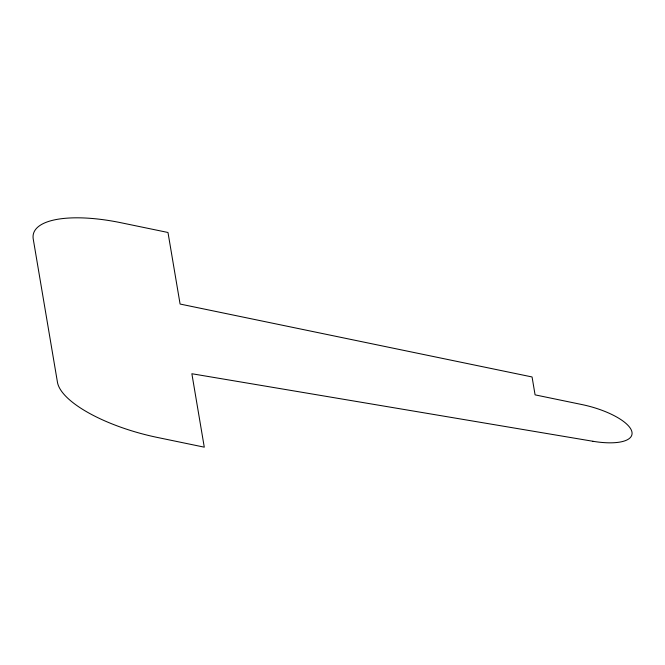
<?xml version="1.0" encoding="UTF-8"?>
<svg xmlns="http://www.w3.org/2000/svg" width="665" height="665" viewBox="0 0 665 665"><rect width="100%" height="100%" fill="white"/><g stroke="black" fill="none" stroke-linecap="round" stroke-linejoin="round"><path stroke-width="1" d="M592.939 441.277L191.869 373.738L204.28 447.171L157.356 437.445A96.882 33.45 14.8 0 1 57.448 382.217L33.25 239.092A96.882 33.45 14.8 0 1 121.063 222.758L167.987 232.484L180.09 304.046L532.067 376.964L535.084 394.86L582.016 404.578A48.437 16.725 14.8 0 1 631.75 431.244A48.437 16.725 14.8 0 1 592.939 441.277"/></g></svg>
